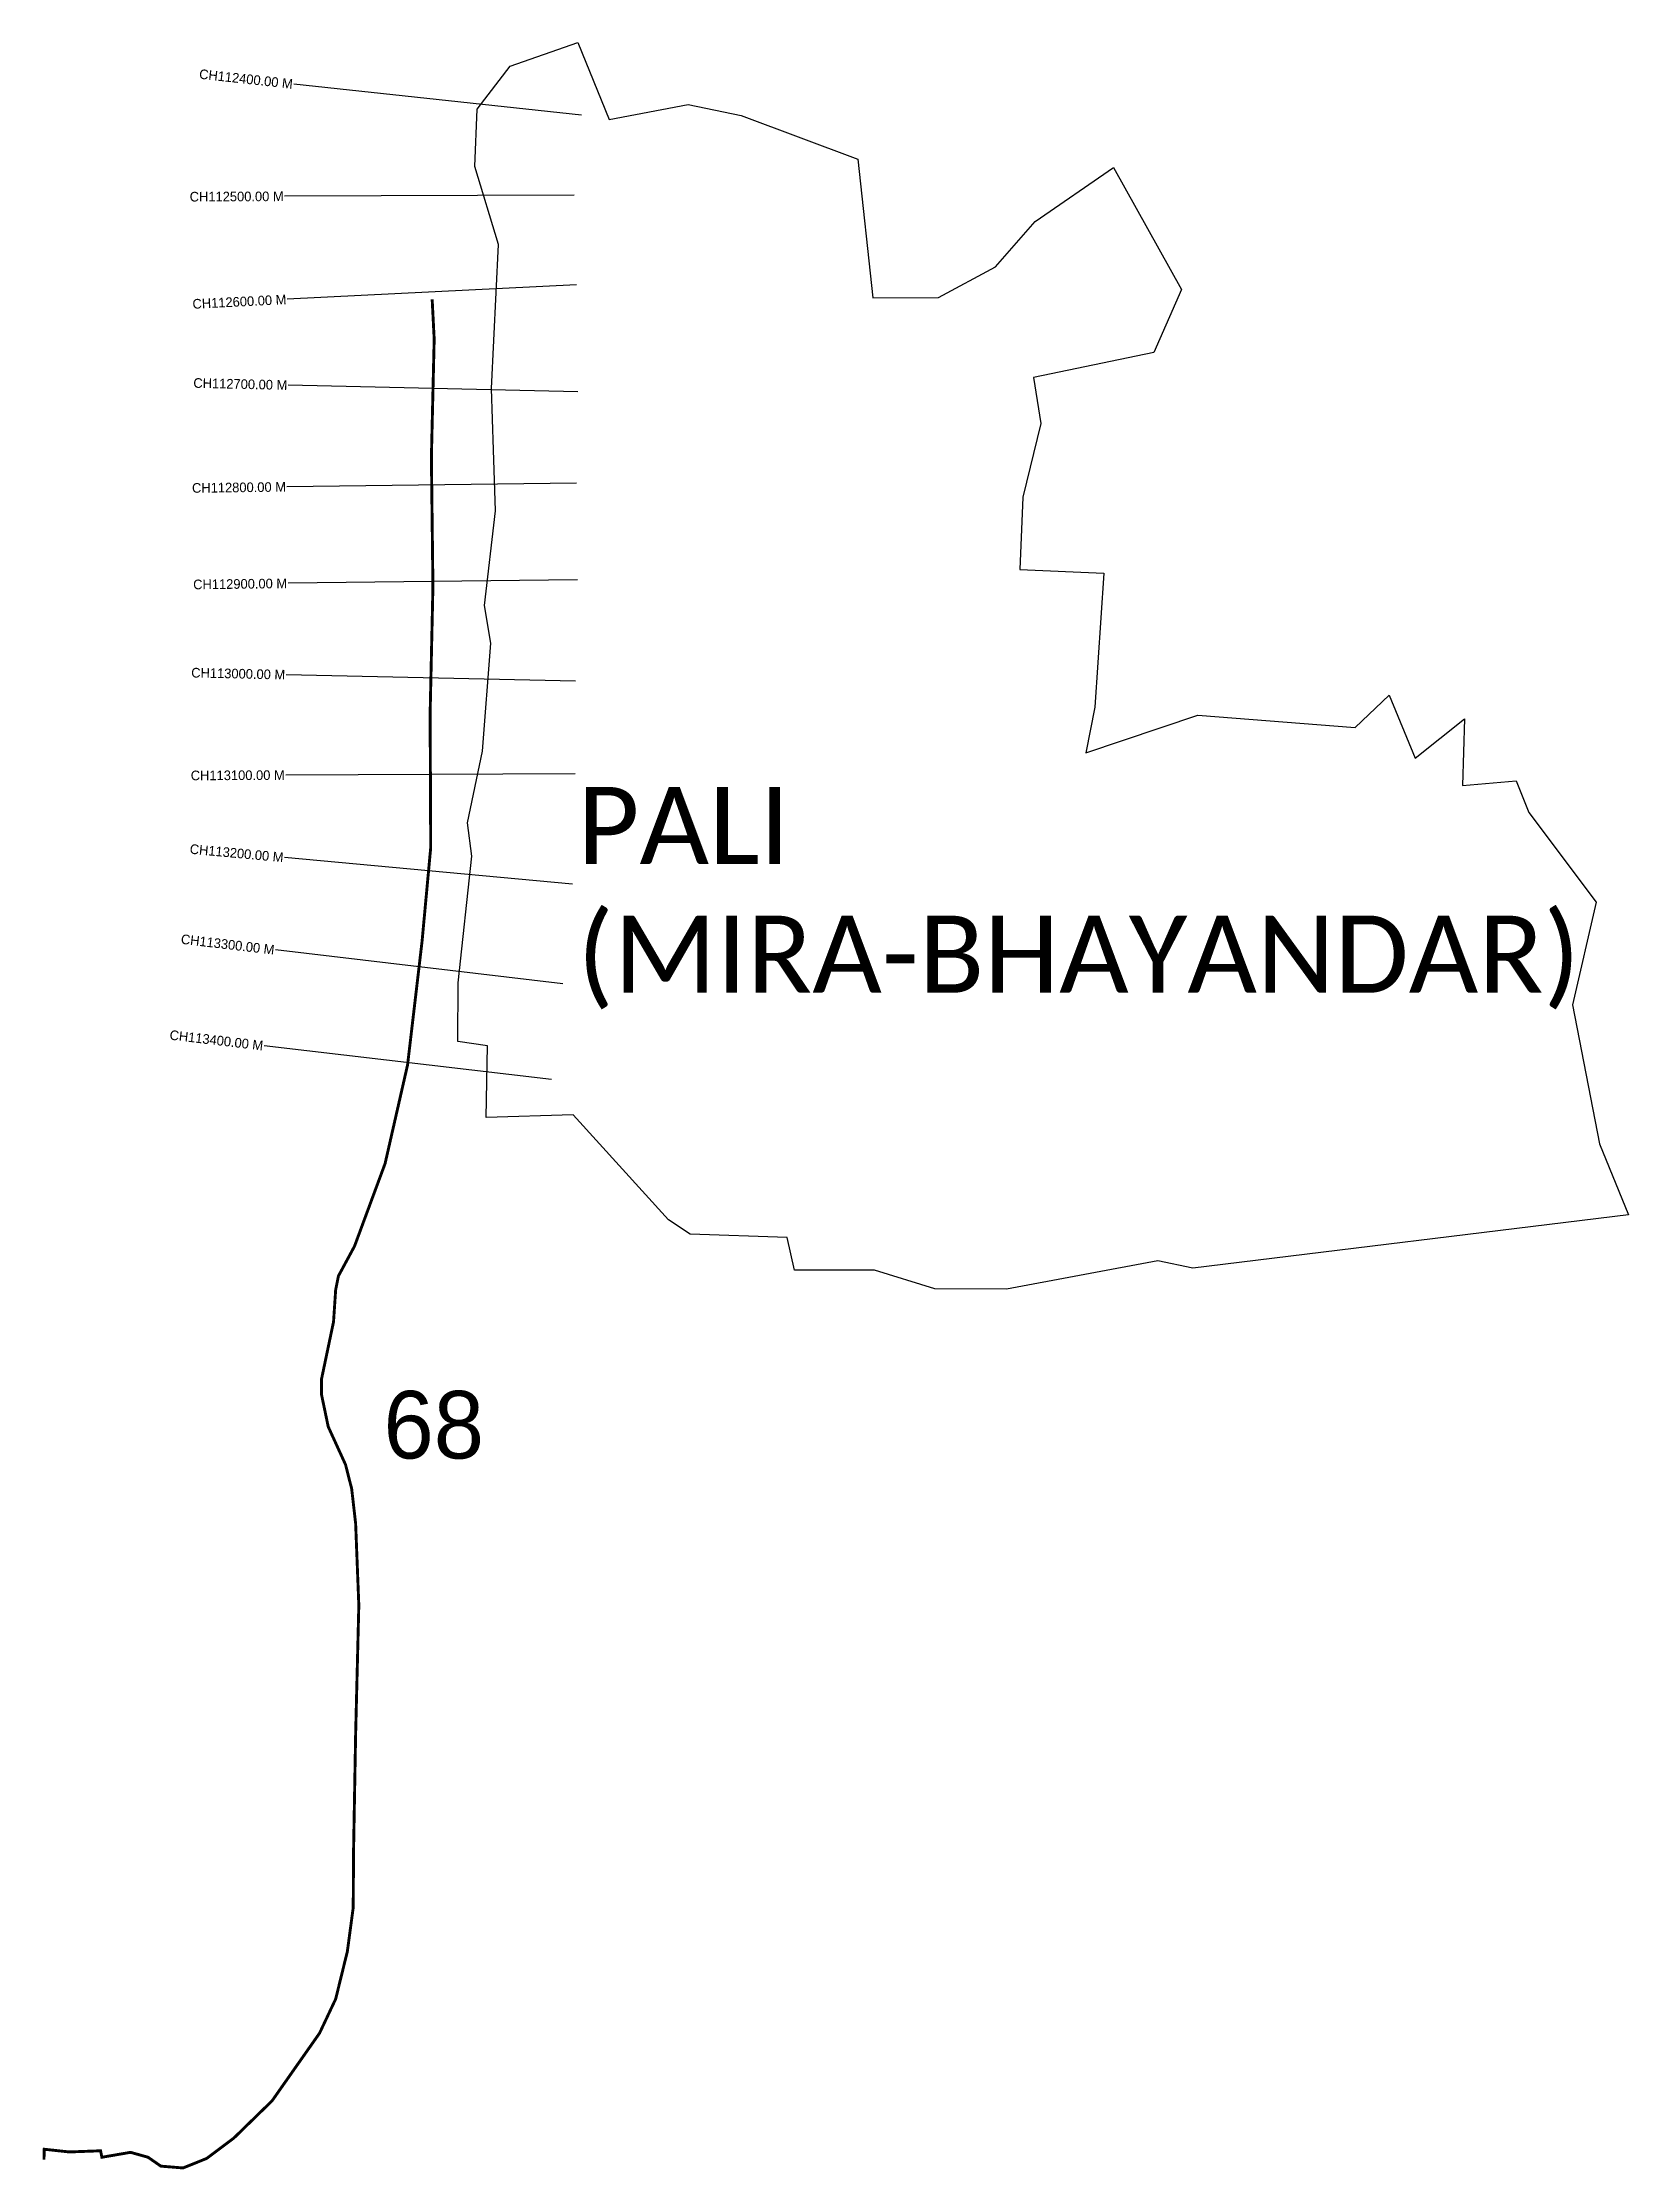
# Model space of a CAD drawing. Header units: metres. Extents: x 266779 to 268423, y 2133218 to 2135423.
import ezdxf
from ezdxf.enums import TextEntityAlignment as Align

# ---------------------------------------------------------------- set-up
doc = ezdxf.new("R2010")
doc.units = ezdxf.units.M
for name, color, linetype in [('CS', 134, 'Continuous'), ('CSMark', 6, 'Continuous'), ('NATURALLY PROTECTED', 3, 'Continuous'), ('VILLAGE NAME', 250, 'Continuous')]:
    doc.layers.add(name, color=color, linetype=linetype)

msp = doc.modelspace()

# ---------------------------------------------------------------- linework, layer by layer
at = {"color": 6}
msp.add_lwpolyline([(267263.9, 2135398.4), (267333.9, 2135422.8), (267366.4, 2135343.1), (267448.2, 2135358.5), (267503, 2135347.2), (267624.1, 2135302), (267639.5, 2135158.3), (267707.5, 2135158.5), (267766.8, 2135190.4), (267807.8, 2135237.3), (267889.1, 2135293.2), (267959.5, 2135166.8), (267930.8, 2135101.5), (267806.2, 2135075.7), (267813.7, 2135028.1), (267795.1, 2134951.6), (267792.1, 2134876.8), (267878.9, 2134873), (267869.6, 2134734.1), (267860.2, 2134686.5), (267976.5, 2134725.8), (268139.6, 2134713), (268174.7, 2134746.3), (268201.8, 2134681.2), (268252.6, 2134721.9), (268250.7, 2134652.7), (268306.4, 2134657.7), (268319.3, 2134624.7), (268389.2, 2134531.7), (268364.8, 2134425.4), (268392.6, 2134281.5), (268422.7, 2134207.9), (267971.3, 2134152.7), (267935, 2134160.3), (267778, 2134130.9), (267703.7, 2134131), (267641.3, 2134150.3), (267558.5, 2134150.4), (267550.9, 2134184.2), (267450.3, 2134187.9), (267427.9, 2134202.5), (267329.1, 2134311.4), (267238.7, 2134308.6), (267240.2, 2134382.8), (267209.5, 2134387.6), (267209.7, 2134448.3), (267224.1, 2134579.6), (267219.4, 2134614), (267235.2, 2134688.3), (267243.7, 2134800.3), (267237.1, 2134839.2), (267248.7, 2134937.5), (267246.5, 2135000.8), (267244.4, 2135064.1), (267251.6, 2135213.6), (267227.1, 2135294.4), (267229.6, 2135353.6), (267263.9, 2135398.4)], dxfattribs=at)
at = {"layer": 'CS'}
for p, q in [((267337.6, 2135347.4), (267039.4, 2135379.7)), ((267330, 2135264.7), (267030, 2135263.4)), ((267332.4, 2135171.5), (267032.7, 2135156.7)), ((267333.7, 2135060.6), (267033.8, 2135067.7)), ((267332.4, 2134966), (267032.4, 2134962.3)), ((267333.6, 2134866), (267033.6, 2134862.3)), ((267331.6, 2134760.9), (267031.6, 2134767.5)), ((267331.1, 2134664.9), (267031.1, 2134663.6)), ((267328.5, 2134550.5), (267029.8, 2134578.1)), ((267318.3, 2134447.3), (267020.4, 2134482.3)), ((267306.6, 2134348), (267008.7, 2134383))]:
    msp.add_line(p, q, dxfattribs=at)
at = {"layer": 'NATURALLY PROTECTED', "const_width": 3, "flags": 128}
msp.add_lwpolyline([(267182.9, 2135156.7), (267185, 2135115.4), (267182.1, 2134992.7), (267183.7, 2134859.1), (267180.8, 2134727.7), (267181.4, 2134588.4), (267172.4, 2134490.9), (267157.4, 2134363.1), (267134.1, 2134260.9), (267102.4, 2134175.2), (267085.8, 2134144.5), (267082.9, 2134130.2), (267080.7, 2134097), (267068.2, 2134037.4), (267068.2, 2134021.7), (267075.2, 2133988.2), (267093.1, 2133949), (267099.5, 2133923.9), (267103.6, 2133887.8), (267106.9, 2133803.2), (267103.6, 2133670), (267101.4, 2133546.3), (267101.1, 2133489.9), (267095, 2133444.3), (267082.9, 2133395.1), (267066.2, 2133359.7), (267017, 2133289.6), (266977.4, 2133251), (266949.3, 2133229.9), (266924.7, 2133220), (266901.7, 2133221.9), (266888.5, 2133231.1), (266870.3, 2133236.2), (266840.6, 2133231.1), (266839.3, 2133237.8), (266806.8, 2133236.6), (266780.9, 2133239.4), (266780.6, 2133228.6)], dxfattribs=at)

# ---------------------------------------------------------------- texts
at = {"insert": (267132.5, 2134025.3), "char_height": 70, "attachment_point": 1}
msp.add_mtext_dynamic_manual_height_columns('68', width=95.172, gutter_width=1, heights=[0], dxfattribs=at)
at = {"layer": 'CSMark'}
for s, rotation, p in [('CH112400.00 M', 353.8179, (267038.4, 2135379.8)), ('CH112500.00 M', 0.2444, (267029, 2135263.4)), ('CH112600.00 M', 2.8252, (267031.8, 2135156.6)), ('CH112700.00 M', 358.6391, (267032.8, 2135067.7)), ('CH112800.00 M', 0.7034, (267031.4, 2134962.3)), ('CH112900.00 M', 0.7034, (267032.6, 2134862.3)), ('CH113000.00 M', 358.729, (267030.6, 2134767.6)), ('CH113100.00 M', 0.2497, (267030.1, 2134663.6)), ('CH113200.00 M', 354.7326, (267028.8, 2134578.2)), ('CH113300.00 M', 353.3047, (267019.4, 2134482.4)), ('CH113400.00 M', 353.3047, (267007.7, 2134383.1))]:
    msp.add_text(s, height=10, rotation=rotation, dxfattribs=at).set_placement(p, align=Align.MIDDLE_RIGHT)
at = {"layer": 'VILLAGE NAME', "insert": (267333.3, 2134651.3), "char_height": 80, "attachment_point": 1}
msp.add_mtext_dynamic_manual_height_columns('{\\fCalibri|b0|i0|c0|p34;PALI (MIRA-BHAYANDAR)}', width=635.206, gutter_width=643.2, heights=[0], dxfattribs=at)

doc.saveas('drawing.dxf')
